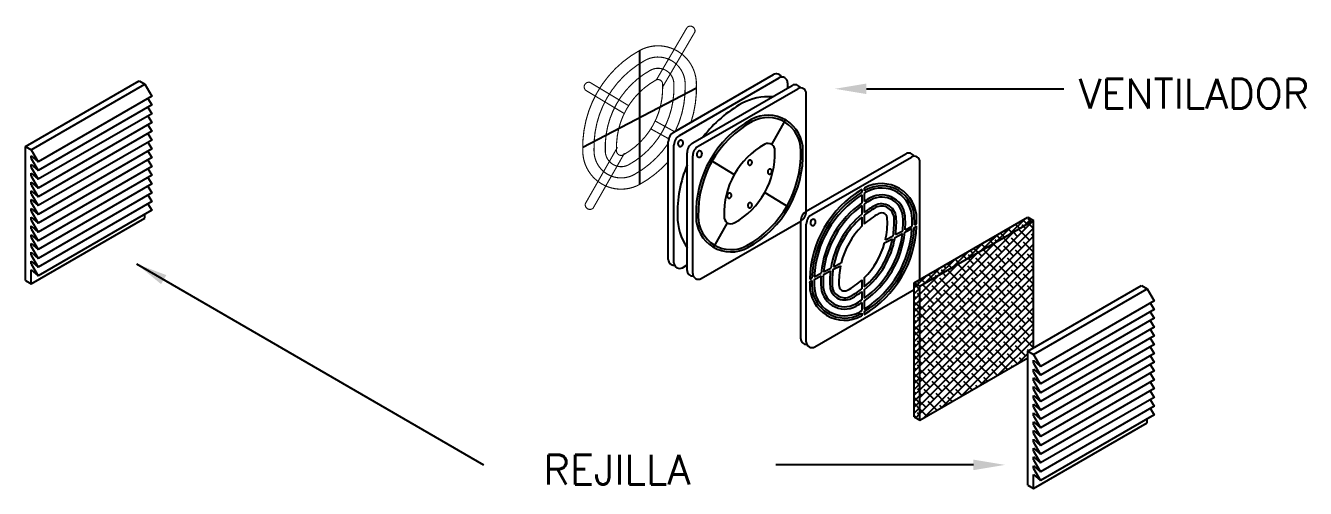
# Model space of a CAD drawing. Header units: millimetres. Extents: x 2499 to 4503, y 2704 to 3691.
# Drawn here: x 3829 to 4493, y 3450 to 3690 of the extents above; entities that cross this region are included whole.
import ezdxf

# ---------------------------------------------------------------- set-up
doc = ezdxf.new("R2010")
doc.units = ezdxf.units.MM
doc.styles.add('ROMANS', font='ROMANS.shx', dxfattribs={"height": 0.12})

# ---------------------------------------------------------------- blocks, each defined once
blk = doc.blocks.new('*X15')
at = {"color": 0}
for p, q in [((30.316, -38.132), (31.321, -37.126)), ((31.254, -37.194), (31.236, -37.176)), ((31.326, -37.195), (31.281, -37.15)), ((30.316, -38.203), (31.326, -37.193)), ((30.316, -38.061), (31.154, -37.223)), ((30.316, -38.273), (31.326, -37.264)), ((31.113, -37.335), (31.057, -37.279)), ((31.219, -37.371), (31.13, -37.282)), ((31.183, -37.265), (31.146, -37.228)), ((31.289, -37.3), (31.201, -37.211)), ((31.326, -37.265), (31.307, -37.247)), ((30.316, -37.991), (30.987, -37.32)), ((30.316, -38.344), (31.326, -37.334)), ((30.316, -38.415), (31.326, -37.405)), ((30.865, -37.441), (30.833, -37.409)), ((30.971, -37.477), (30.883, -37.388)), ((30.936, -37.371), (30.922, -37.357)), ((31.042, -37.406), (30.967, -37.331)), ((31.148, -37.441), (31.06, -37.353)), ((31.254, -37.477), (31.166, -37.388)), ((31.325, -37.406), (31.236, -37.318)), ((30.316, -37.92), (30.82, -37.416)), ((30.316, -38.485), (31.326, -37.476)), ((30.316, -37.849), (30.652, -37.513)), ((30.724, -37.583), (30.653, -37.512)), ((30.795, -37.512), (30.743, -37.46)), ((30.901, -37.547), (30.812, -37.459)), ((31.007, -37.583), (30.918, -37.494)), ((31.077, -37.512), (30.989, -37.424)), ((31.183, -37.547), (31.095, -37.459)), ((31.289, -37.583), (31.201, -37.494)), ((31.326, -37.477), (31.272, -37.424)), ((30.316, -38.556), (31.326, -37.547)), ((30.316, -37.778), (30.485, -37.609)), ((30.316, -38.627), (31.326, -37.617)), ((30.582, -37.724), (30.494, -37.636)), ((30.547, -37.618), (30.519, -37.59)), ((30.653, -37.653), (30.565, -37.565)), ((30.618, -37.547), (30.608, -37.538)), ((30.759, -37.689), (30.671, -37.6)), ((30.83, -37.618), (30.741, -37.53)), ((30.865, -37.724), (30.777, -37.636)), ((30.936, -37.653), (30.848, -37.565)), ((31.042, -37.689), (30.954, -37.6)), ((31.113, -37.618), (31.024, -37.53)), ((31.148, -37.724), (31.06, -37.636)), ((31.219, -37.653), (31.13, -37.565)), ((31.325, -37.689), (31.236, -37.6)), ((31.326, -37.548), (31.307, -37.53)), ((30.316, -38.698), (31.326, -37.688)), ((30.316, -37.708), (30.318, -37.706)), ((30.406, -37.76), (30.34, -37.693)), ((30.512, -37.795), (30.423, -37.706)), ((30.476, -37.689), (30.429, -37.642)), ((30.618, -37.83), (30.529, -37.742)), ((30.688, -37.76), (30.6, -37.671)), ((30.795, -37.795), (30.706, -37.706)), ((30.901, -37.83), (30.812, -37.742)), ((30.971, -37.76), (30.883, -37.671)), ((31.077, -37.795), (30.989, -37.706)), ((31.183, -37.83), (31.095, -37.742)), ((31.254, -37.76), (31.166, -37.671)), ((31.326, -37.76), (31.272, -37.706)), ((30.316, -38.768), (31.326, -37.759)), ((30.335, -37.83), (30.316, -37.811)), ((30.316, -38.839), (31.326, -37.829)), ((30.441, -37.866), (30.353, -37.777)), ((30.547, -37.901), (30.459, -37.813)), ((30.653, -37.936), (30.565, -37.848)), ((30.724, -37.866), (30.635, -37.777)), ((30.83, -37.901), (30.741, -37.813)), ((30.936, -37.936), (30.848, -37.848)), ((31.007, -37.866), (30.918, -37.777)), ((31.113, -37.901), (31.024, -37.813)), ((31.219, -37.936), (31.13, -37.848)), ((31.289, -37.866), (31.201, -37.777)), ((31.326, -37.831), (31.307, -37.813)), ((30.37, -37.936), (30.316, -37.882)), ((30.406, -38.042), (30.317, -37.954)), ((30.346, -38.88), (31.326, -37.9)), ((30.476, -37.972), (30.388, -37.883)), ((30.582, -38.007), (30.494, -37.919)), ((30.514, -38.783), (31.326, -37.971)), ((30.688, -38.042), (30.6, -37.954)), ((30.759, -37.972), (30.671, -37.883)), ((30.865, -38.007), (30.777, -37.919)), ((30.971, -38.042), (30.883, -37.954)), ((31.042, -37.972), (30.954, -37.883)), ((31.148, -38.007), (31.06, -37.919)), ((31.254, -38.042), (31.166, -37.954)), ((31.325, -37.972), (31.236, -37.883)), ((30.441, -38.148), (30.353, -38.06)), ((30.512, -38.078), (30.423, -37.989)), ((30.618, -38.113), (30.529, -38.025)), ((30.724, -38.148), (30.635, -38.06)), ((30.681, -38.686), (31.326, -38.042)), ((30.795, -38.078), (30.706, -37.989)), ((30.901, -38.113), (30.812, -38.025)), ((31.007, -38.148), (30.918, -38.06)), ((31.077, -38.078), (30.989, -37.989)), ((31.183, -38.113), (31.095, -38.025)), ((31.289, -38.148), (31.201, -38.06)), ((31.326, -38.043), (31.272, -37.989)), ((30.335, -38.113), (30.316, -38.094)), ((30.37, -38.219), (30.316, -38.165)), ((30.476, -38.254), (30.388, -38.166)), ((30.547, -38.184), (30.459, -38.095)), ((30.582, -38.29), (30.494, -38.201)), ((30.653, -38.219), (30.565, -38.131)), ((30.759, -38.254), (30.671, -38.166)), ((30.83, -38.184), (30.741, -38.095)), ((30.865, -38.29), (30.777, -38.201)), ((30.848, -38.59), (31.326, -38.112)), ((30.936, -38.219), (30.848, -38.131)), ((31.042, -38.254), (30.954, -38.166)), ((31.015, -38.493), (31.326, -38.183)), ((31.113, -38.184), (31.024, -38.095)), ((31.148, -38.29), (31.06, -38.201)), ((31.219, -38.219), (31.13, -38.131)), ((31.325, -38.254), (31.236, -38.166)), ((31.326, -38.114), (31.307, -38.095)), ((30.406, -38.325), (30.317, -38.237)), ((30.512, -38.361), (30.423, -38.272)), ((30.618, -38.396), (30.529, -38.308)), ((30.688, -38.325), (30.6, -38.237)), ((30.795, -38.361), (30.706, -38.272)), ((30.901, -38.396), (30.812, -38.308)), ((30.971, -38.325), (30.883, -38.237)), ((31.077, -38.361), (30.989, -38.272)), ((31.183, -38.396), (31.095, -38.308)), ((31.254, -38.325), (31.166, -38.237)), ((31.183, -38.397), (31.276, -38.304)), ((31.281, -38.282), (31.272, -38.272)), ((31.319, -38.26), (31.326, -38.254)), ((30.335, -38.396), (30.316, -38.377)), ((30.441, -38.431), (30.353, -38.343)), ((30.547, -38.467), (30.459, -38.378)), ((30.653, -38.502), (30.565, -38.414)), ((30.724, -38.431), (30.635, -38.343)), ((30.83, -38.467), (30.741, -38.378)), ((30.936, -38.502), (30.848, -38.414)), ((31.007, -38.431), (30.918, -38.343)), ((31.094, -38.448), (31.024, -38.378)), ((31.139, -38.422), (31.13, -38.414)), ((31.228, -38.37), (31.201, -38.343)), ((30.37, -38.502), (30.316, -38.448)), ((30.406, -38.608), (30.317, -38.52)), ((30.476, -38.537), (30.388, -38.449)), ((30.582, -38.573), (30.494, -38.484)), ((30.688, -38.608), (30.6, -38.52)), ((30.759, -38.537), (30.671, -38.449)), ((30.865, -38.573), (30.777, -38.484)), ((30.915, -38.551), (30.883, -38.52)), ((31.004, -38.5), (30.954, -38.449)), ((30.335, -38.679), (30.316, -38.66)), ((30.441, -38.714), (30.353, -38.626)), ((30.512, -38.643), (30.423, -38.555)), ((30.618, -38.679), (30.529, -38.59)), ((30.69, -38.681), (30.635, -38.626)), ((30.78, -38.629), (30.706, -38.555)), ((30.825, -38.603), (30.812, -38.59)), ((30.37, -38.785), (30.316, -38.731)), ((30.466, -38.81), (30.388, -38.732)), ((30.547, -38.749), (30.459, -38.661)), ((30.511, -38.784), (30.494, -38.767)), ((30.601, -38.733), (30.565, -38.696)), ((30.377, -38.862), (30.317, -38.802))]:
    blk.add_line(p, q, dxfattribs=at)
blk = doc.blocks.new('*X14')
at = {"color": 0}
for p, q in [((31.112, -37.247), (31.249, -37.111)), ((31.202, -37.195), (31.166, -37.159)), ((31.236, -37.176), (31.223, -37.163)), ((31.263, -37.15), (31.233, -37.12)), ((31.238, -37.175), (31.302, -37.111)), ((31.303, -37.137), (31.276, -37.11)), ((30.861, -37.392), (30.998, -37.256)), ((30.967, -37.331), (30.931, -37.294)), ((31.001, -37.312), (30.985, -37.295)), ((30.987, -37.32), (31.123, -37.183)), ((31.024, -37.282), (30.998, -37.256)), ((31.068, -37.273), (31.038, -37.242)), ((31.077, -37.229), (31.065, -37.217)), ((31.135, -37.234), (31.099, -37.197)), ((30.61, -37.537), (30.747, -37.4)), ((30.736, -37.465), (30.872, -37.328)), ((30.786, -37.415), (30.762, -37.392)), ((30.833, -37.409), (30.799, -37.375)), ((30.839, -37.362), (30.83, -37.353)), ((30.9, -37.37), (30.863, -37.333)), ((30.933, -37.35), (30.932, -37.348)), ((30.485, -37.609), (30.622, -37.473)), ((30.597, -37.545), (30.561, -37.508)), ((30.6, -37.494), (30.594, -37.489)), ((30.665, -37.506), (30.628, -37.469)), ((30.698, -37.486), (30.693, -37.481)), ((30.732, -37.467), (30.695, -37.43)), ((30.765, -37.448), (30.746, -37.428)), ((30.294, -37.694), (30.371, -37.618)), ((30.359, -37.682), (30.496, -37.545)), ((30.361, -37.627), (30.359, -37.624)), ((30.429, -37.642), (30.393, -37.605)), ((30.463, -37.622), (30.454, -37.614)), ((30.494, -37.6), (30.46, -37.566)), ((30.53, -37.583), (30.507, -37.561)), ((30.547, -37.547), (30.527, -37.527)), ((30.266, -37.722), (30.294, -37.694)), ((30.266, -37.775), (30.316, -37.725)), ((30.316, -37.741), (30.269, -37.693)), ((30.308, -37.68), (30.292, -37.663)), ((30.362, -37.68), (30.325, -37.644)), ((30.266, -37.828), (30.316, -37.778)), ((30.282, -37.813), (30.266, -37.797)), ((30.266, -37.881), (30.316, -37.831)), ((30.308, -37.892), (30.266, -37.85)), ((30.316, -37.794), (30.295, -37.773)), ((30.266, -37.934), (30.316, -37.884)), ((30.266, -37.987), (30.316, -37.937)), ((30.316, -37.953), (30.269, -37.905)), ((30.266, -38.041), (30.316, -37.991)), ((30.282, -38.025), (30.266, -38.009)), ((30.266, -38.094), (30.316, -38.044)), ((30.308, -38.104), (30.266, -38.062)), ((30.316, -38.006), (30.295, -37.985)), ((30.266, -38.147), (30.316, -38.097)), ((30.266, -38.2), (30.316, -38.15)), ((30.266, -38.253), (30.316, -38.203)), ((30.316, -38.165), (30.269, -38.117)), ((30.316, -38.218), (30.295, -38.197)), ((30.282, -38.237), (30.266, -38.221)), ((30.266, -38.306), (30.316, -38.256)), ((30.308, -38.316), (30.266, -38.274)), ((30.266, -38.359), (30.316, -38.309)), ((30.266, -38.412), (30.316, -38.362)), ((30.266, -38.465), (30.316, -38.415)), ((30.316, -38.377), (30.269, -38.33)), ((30.316, -38.43), (30.295, -38.409)), ((30.282, -38.449), (30.266, -38.433)), ((30.266, -38.518), (30.316, -38.468)), ((30.308, -38.528), (30.266, -38.486)), ((30.266, -38.571), (30.316, -38.521)), ((30.316, -38.589), (30.269, -38.542)), ((30.266, -38.624), (30.316, -38.574)), ((30.266, -38.677), (30.316, -38.627)), ((30.282, -38.661), (30.266, -38.645)), ((30.316, -38.642), (30.295, -38.621)), ((30.266, -38.73), (30.316, -38.68)), ((30.308, -38.741), (30.266, -38.698)), ((30.266, -38.783), (30.316, -38.733)), ((30.316, -38.801), (30.269, -38.754)), ((30.266, -38.836), (30.316, -38.786)), ((30.282, -38.873), (30.266, -38.857)), ((30.279, -38.876), (30.316, -38.839)), ((30.316, -38.854), (30.295, -38.833)), ((30.313, -38.895), (30.316, -38.892))]:
    blk.add_line(p, q, dxfattribs=at)

msp = doc.modelspace()

# ---------------------------------------------------------------- linework, layer by layer
at = {"color": 8}
for p, q in [((4147.444, 3676.732), (4147.444, 3607.313)), ((4117.972, 3626.722), (4176.916, 3657.324))]:
    msp.add_line(p, q, dxfattribs=at)
for p, q in [((4165.255, 3634.447), (4216.856, 3664.239)), ((4168.171, 3632.763), (4219.773, 3662.555)), ((3829.221, 3626.938), (3888.114, 3660.941)), ((3832.137, 3625.254), (3891.031, 3659.257)), ((3888.114, 3660.941), (3891.031, 3659.257)), ((4174.968, 3628.839), (4226.569, 3658.631)), ((4177.885, 3627.155), (4229.486, 3656.947)), ((4224.148, 3660.029), (4224.148, 3657.233)), ((4233.861, 3593.423), (4233.861, 3654.421)), ((4215.917, 3628.011), (4223.139, 3640.687)), ((4162.338, 3568.396), (4162.338, 3629.395)), ((3829.221, 3557.52), (3829.221, 3626.938)), ((3829.221, 3626.938), (3832.137, 3625.254)), ((3832.137, 3625.254), (3835.704, 3619.077)), ((3832.137, 3622.215), (3835.704, 3619.077)), ((3832.137, 3620.704), (3832.137, 3622.215)), ((4165.255, 3566.712), (4165.255, 3627.711)), ((4172.051, 3562.788), (4172.051, 3623.787)), ((4174.968, 3561.104), (4174.968, 3622.103)), ((4233.861, 3593.423), (4285.463, 3623.215)), ((3832.137, 3620.704), (3835.704, 3614.527)), ((3832.137, 3617.665), (3835.704, 3614.527)), ((3832.137, 3616.154), (3832.137, 3617.665)), ((3832.137, 3616.154), (3835.704, 3609.977)), ((4184.022, 3620.005), (4196.499, 3612.442)), ((4236.778, 3591.739), (4288.38, 3621.531)), ((4292.755, 3558.006), (4292.755, 3619.005)), ((3832.137, 3613.115), (3835.704, 3609.977)), ((3832.137, 3611.604), (3832.137, 3613.115)), ((3832.137, 3611.604), (3835.704, 3605.427)), ((3832.137, 3608.565), (3835.704, 3605.427)), ((3832.137, 3607.054), (3832.137, 3608.565)), ((3832.137, 3607.054), (3835.704, 3600.877)), ((3832.137, 3604.015), (3835.704, 3600.877)), ((3832.137, 3602.504), (3832.137, 3604.015)), ((3832.137, 3602.504), (3835.704, 3596.327)), ((4212.33, 3603.083), (4224.807, 3595.521)), ((4262.699, 3604.689), (4262.699, 3603.327)), ((4262.699, 3601.954), (4262.699, 3597.757)), ((4263.866, 3605.363), (4263.866, 3604.021)), ((4263.866, 3602.668), (4263.866, 3598.544)), ((3832.137, 3599.465), (3835.704, 3596.327)), ((3832.137, 3597.954), (3832.137, 3599.465)), ((3832.137, 3597.954), (3835.704, 3591.777)), ((4262.699, 3596.327), (4262.699, 3591.922)), ((4263.866, 3597.142), (4263.866, 3592.838)), ((3832.137, 3594.915), (3835.704, 3591.777)), ((3832.137, 3593.404), (3832.137, 3594.915)), ((3832.137, 3593.404), (3835.704, 3587.227)), ((3832.137, 3590.365), (3835.704, 3587.227)), ((3832.137, 3588.854), (3832.137, 3590.365)), ((3832.137, 3555.836), (3891.031, 3589.838)), ((3832.137, 3588.854), (3835.704, 3582.677)), ((3891.031, 3589.838), (3891.031, 3591.87)), ((4262.699, 3590.406), (4262.699, 3585.663)), ((4263.866, 3591.362), (4263.866, 3586.771)), ((4289.838, 3556.322), (4348.732, 3590.324)), ((4292.755, 3554.638), (4351.648, 3588.64)), ((4348.732, 3590.324), (4351.648, 3588.64)), ((4351.648, 3522.59), (4351.648, 3588.64)), ((3832.137, 3585.815), (3835.704, 3582.677)), ((3832.137, 3584.304), (3832.137, 3585.815)), ((3832.137, 3584.304), (3835.704, 3578.127)), ((4179.343, 3558.578), (4230.945, 3588.371)), ((4192.912, 3587.514), (4185.69, 3574.838)), ((4230.945, 3527.372), (4230.945, 3588.371)), ((4233.861, 3525.688), (4233.861, 3586.687)), ((4279.851, 3579.87), (4283.683, 3581.859)), ((4280.079, 3581.303), (4283.83, 3583.25)), ((4284.929, 3582.507), (4288.598, 3584.411)), ((4285.054, 3583.886), (4288.663, 3585.76)), ((4289.801, 3585.036), (4290.994, 3585.655)), ((4289.848, 3586.375), (4291.026, 3586.986)), ((3832.137, 3581.265), (3835.704, 3578.127)), ((3832.137, 3579.754), (3832.137, 3581.265)), ((3832.137, 3579.754), (3835.704, 3573.577)), ((3832.137, 3576.715), (3835.704, 3573.577)), ((3832.137, 3575.204), (3832.137, 3576.715)), ((4274.447, 3577.064), (4278.537, 3579.188)), ((4274.828, 3578.576), (4278.798, 3580.638)), ((3832.137, 3575.204), (3835.704, 3569.027)), ((3832.137, 3572.165), (3835.704, 3569.027)), ((3832.137, 3570.654), (3832.137, 3572.165)), ((3832.137, 3570.654), (3835.704, 3564.477)), ((3832.137, 3567.615), (3835.704, 3564.477)), ((3832.137, 3566.104), (3832.137, 3567.615)), ((3832.137, 3566.104), (3835.704, 3559.927)), ((3832.137, 3563.065), (3835.704, 3559.927)), ((3832.137, 3555.836), (3832.137, 3563.065)), ((4169.63, 3564.186), (4172.051, 3565.584)), ((4242.716, 3560.591), (4246.421, 3562.514)), ((4242.837, 3561.968), (4246.617, 3563.93)), ((4247.684, 3563.17), (4251.587, 3565.196)), ((4247.911, 3564.602), (4251.925, 3566.686)), ((3829.221, 3557.52), (3832.137, 3555.836)), ((4235.586, 3556.889), (4236.755, 3557.495)), ((4235.598, 3558.21), (4236.782, 3558.824)), ((4237.93, 3558.106), (4241.505, 3559.962)), ((4237.974, 3559.443), (4241.605, 3561.328)), ((4262.699, 3557.876), (4262.699, 3553.291)), ((4263.866, 3558.98), (4263.866, 3554.244)), ((4289.838, 3556.322), (4292.755, 3554.638)), ((4289.838, 3486.904), (4289.838, 3556.322)), ((4238.236, 3523.162), (4289.838, 3552.954)), ((4262.699, 3551.817), (4262.699, 3547.517)), ((4263.866, 3552.73), (4263.866, 3548.329)), ((4292.755, 3485.22), (4292.755, 3554.638)), ((4348.732, 3520.906), (4407.625, 3554.908)), ((4351.648, 3519.222), (4410.542, 3553.224)), ((4407.625, 3554.908), (4410.542, 3553.224)), ((4262.699, 3546.116), (4262.699, 3541.995)), ((4263.866, 3546.901), (4263.866, 3542.707)), ((4262.699, 3540.643), (4262.699, 3539.301)), ((4263.866, 3541.335), (4263.866, 3539.974)), ((4292.755, 3485.22), (4348.732, 3517.538)), ((4348.732, 3520.906), (4351.648, 3519.222)), ((4348.732, 3451.487), (4348.732, 3520.906)), ((4351.648, 3519.222), (4355.215, 3513.045)), ((4351.648, 3514.672), (4351.648, 3516.183)), ((4351.648, 3516.183), (4355.215, 3513.045)), ((4351.648, 3514.672), (4355.215, 3508.495)), ((4351.648, 3510.122), (4351.648, 3511.633)), ((4351.648, 3511.633), (4355.215, 3508.495)), ((4351.648, 3510.122), (4355.215, 3503.945)), ((4351.648, 3505.572), (4351.648, 3507.083)), ((4351.648, 3507.083), (4355.215, 3503.945)), ((4351.648, 3505.572), (4355.215, 3499.395)), ((4351.648, 3501.022), (4351.648, 3502.533)), ((4351.648, 3502.533), (4355.215, 3499.395)), ((4351.648, 3501.022), (4355.215, 3494.845)), ((4351.648, 3496.472), (4351.648, 3497.983)), ((4351.648, 3497.983), (4355.215, 3494.845)), ((4351.648, 3496.472), (4355.215, 3490.295)), ((4351.648, 3491.922), (4351.648, 3493.433)), ((4351.648, 3493.433), (4355.215, 3490.295)), ((4351.648, 3491.922), (4355.215, 3485.745)), ((4289.838, 3486.904), (4292.755, 3485.22)), ((4351.648, 3487.372), (4351.648, 3488.883)), ((4351.648, 3488.883), (4355.215, 3485.745)), ((4351.648, 3487.372), (4355.215, 3481.195)), ((4351.648, 3482.822), (4351.648, 3484.333)), ((4351.648, 3484.333), (4355.215, 3481.195)), ((4351.648, 3449.803), (4410.542, 3483.805)), ((4351.648, 3482.822), (4355.215, 3476.645)), ((4410.542, 3483.805), (4410.542, 3485.838)), ((4351.648, 3478.272), (4351.648, 3479.783)), ((4351.648, 3479.783), (4355.215, 3476.645)), ((4351.648, 3478.272), (4355.215, 3472.095)), ((4351.648, 3473.722), (4351.648, 3475.233)), ((4351.648, 3475.233), (4355.215, 3472.095)), ((4351.648, 3473.722), (4355.215, 3467.545)), ((4351.648, 3469.172), (4351.648, 3470.683)), ((4351.648, 3470.683), (4355.215, 3467.545)), ((4351.648, 3469.172), (4355.215, 3462.995)), ((4351.648, 3464.622), (4351.648, 3466.133)), ((4351.648, 3466.133), (4355.215, 3462.995)), ((4351.648, 3464.622), (4355.215, 3458.445)), ((4351.648, 3460.072), (4351.648, 3461.583)), ((4351.648, 3461.583), (4355.215, 3458.445)), ((4351.648, 3460.072), (4355.215, 3453.895)), ((4351.648, 3457.033), (4355.215, 3453.895)), ((4351.648, 3449.803), (4351.648, 3457.033)), ((4348.732, 3451.487), (4351.648, 3449.803))]:
    msp.add_line(p, q)
at = {"color": 8, "linetype": 'ByBlock'}
for p, q in [((4264.967, 3656.894), (4367.337, 3656.894)), ((3886.674, 3566.179), (4066.603, 3461.996)), ((4320.487, 3461.996), (4218.117, 3461.996))]:
    msp.add_line(p, q, dxfattribs=at)
at = {"color": 8, "const_width": 0.583}
for points in [[(4156.155, 3661.524), (4172.06, 3688.7, -0.7429698), (4176.088, 3686.342), (4159.503, 3658.007)], [(4176.891, 3659.024, 0.5745836), (4147.444, 3676.732, 0.2807445), (4117.997, 3625.022, 0.5745836), (4147.444, 3607.313, 0.0838897), (4162.338, 3619.189, 0.5745836)], [(4171.056, 3658.985, 0.5771365), (4150.259, 3671.623, 0.2813828), (4123.832, 3625.061, 0.5771365), (4144.629, 3612.423, 0.1186741), (4162.338, 3628.665, 0.5771365)], [(4139.525, 3644.062), (4119.58, 3656.056, -0.7891841), (4121.707, 3660.223), (4141.784, 3648.149)], [(4165.882, 3634.809, 0.1222031), (4171.056, 3658.985, 0.5771365)], [(4174.08, 3639.542, 0.0867247), (4176.891, 3659.024, 0.5745836)], [(4153.169, 3636.185), (4162.559, 3630.985, 0.7891841)], [(4135.98, 3626.606), (4119.329, 3597.366, 0.7429698), (4123.384, 3595.057), (4139.631, 3623.587)]]:
    msp.add_lwpolyline(points, format="xyb", dxfattribs=at)
for points in [[(4165.219, 3658.971, 0.5823801), (4153.072, 3666.512, 0.2823249), (4129.669, 3625.074, 0.5823801), (4141.816, 3617.533, 0.2823249)], [(4159.379, 3659.04, 0.60312), (4155.878, 3661.398, 0.2840526), (4135.51, 3625.005, 0.60312), (4139.01, 3622.648, 0.2840526)]]:
    msp.add_lwpolyline(points, format="xyb", close=True, dxfattribs=at)
for points in [[(3891.031, 3659.257), (3894.597, 3653.079), (3835.704, 3619.077)], [(3892.627, 3651.942), (3894.597, 3648.529), (3835.704, 3614.527)], [(3892.627, 3647.392), (3894.597, 3643.979), (3835.704, 3609.977)], [(3892.627, 3642.842), (3894.597, 3639.429), (3835.704, 3605.427)], [(3892.627, 3638.292), (3894.597, 3634.879), (3835.704, 3600.877)], [(3892.627, 3633.742), (3894.597, 3630.329), (3835.704, 3596.327)], [(3892.627, 3629.192), (3894.597, 3625.779), (3835.704, 3591.777)], [(3892.627, 3624.642), (3894.597, 3621.229), (3835.704, 3587.227)], [(3892.627, 3620.092), (3894.597, 3616.679), (3835.704, 3582.677)], [(3892.627, 3615.542), (3894.597, 3612.129), (3835.704, 3578.127)], [(3892.627, 3610.992), (3894.597, 3607.579), (3835.704, 3573.577)], [(3892.627, 3606.442), (3894.597, 3603.029), (3835.704, 3569.027)], [(3892.627, 3601.892), (3894.597, 3598.479), (3835.704, 3564.477)], [(3892.627, 3597.342), (3894.597, 3593.929), (3835.704, 3559.927)], [(4410.542, 3553.224), (4414.108, 3547.047), (4355.215, 3513.045)], [(4412.138, 3545.909), (4414.108, 3542.497), (4355.215, 3508.495)], [(4412.138, 3541.359), (4414.108, 3537.947), (4355.215, 3503.945)], [(4412.138, 3536.809), (4414.108, 3533.397), (4355.215, 3499.395)], [(4412.138, 3532.259), (4414.108, 3528.847), (4355.215, 3494.845)], [(4412.138, 3527.709), (4414.108, 3524.297), (4355.215, 3490.295)], [(4412.138, 3523.159), (4414.108, 3519.747), (4355.215, 3485.745)], [(4412.138, 3518.609), (4414.108, 3515.197), (4355.215, 3481.195)], [(4412.138, 3514.059), (4414.108, 3510.647), (4355.215, 3476.645)], [(4412.138, 3509.509), (4414.108, 3506.097), (4355.215, 3472.095)], [(4412.138, 3504.959), (4414.108, 3501.547), (4355.215, 3467.545)], [(4412.138, 3500.409), (4414.108, 3496.997), (4355.215, 3462.995)], [(4412.138, 3495.859), (4414.108, 3492.447), (4355.215, 3458.445)], [(4412.138, 3491.309), (4414.108, 3487.897), (4355.215, 3453.895)]]:
    msp.add_lwpolyline(points)
for points in [[(4203.57, 3574.586, 0.2809144), (4232.111, 3624.75, 0.5752047), (4205.259, 3640.939, 0.2809144), (4176.718, 3590.775, 0.5752047)], [(4203.007, 3575.608, 0.281037), (4230.944, 3624.742, 0.5756774), (4205.822, 3639.918, 0.281037), (4177.885, 3590.784, 0.5756774)], [(4169.139, 3630.252, 0.1175656), (4168.621, 3630.267, 0.1044544), (4168.089, 3630.033, 0.0900473), (4167.675, 3629.604, 0.0819714), (4167.404, 3629.007, 0.0819714), (4167.34, 3628.356, 0.0900473), (4167.485, 3627.777, 0.1044544), (4167.828, 3627.308, 0.1175656), (4168.284, 3627.062, 0.1175656), (4168.801, 3627.048, 0.1044544), (4169.333, 3627.282, 0.0900473), (4169.748, 3627.711, 0.0819714), (4170.018, 3628.307, 0.0819714), (4170.082, 3628.958, 0.0900473), (4169.937, 3629.537, 0.1044544), (4169.594, 3630.006, 0.1175656)], [(4196.541, 3587.364, 0.2835742), (4217.518, 3624.751, 0.594805), (4212.288, 3628.161, 0.2835742), (4191.311, 3590.775, 0.594805)], [(4178.852, 3624.644, 0.1175656), (4178.334, 3624.659, 0.1044544), (4177.802, 3624.425, 0.0900473), (4177.388, 3623.996, 0.0819714), (4177.118, 3623.399, 0.0819714), (4177.053, 3622.748, 0.0900473), (4177.198, 3622.169, 0.1044544), (4177.542, 3621.7, 0.1175656), (4177.997, 3621.454, 0.1175656), (4178.514, 3621.44, 0.1044544), (4179.046, 3621.674, 0.0900473), (4179.461, 3622.103, 0.0819714), (4179.731, 3622.699, 0.0819714), (4179.795, 3623.351, 0.0900473), (4179.651, 3623.929, 0.1044544), (4179.307, 3624.398, 0.1175656)], [(4204.962, 3619.946, 0.1175656), (4204.548, 3619.957, 0.1044544), (4204.122, 3619.77, 0.0900473), (4203.791, 3619.427, 0.0819714), (4203.574, 3618.95, 0.0819714), (4203.523, 3618.428, 0.0900473), (4203.639, 3617.965, 0.1044544), (4203.914, 3617.59, 0.1175656), (4204.278, 3617.393, 0.1175656), (4204.692, 3617.382, 0.1044544), (4205.117, 3617.569, 0.0900473), (4205.449, 3617.912, 0.0819714), (4205.665, 3618.389, 0.0819714), (4205.717, 3618.911, 0.0900473), (4205.601, 3619.374, 0.1044544), (4205.326, 3619.749, 0.1175656)], [(4215.264, 3615.255, 0.1175656), (4214.85, 3615.266, 0.1044544), (4214.425, 3615.079, 0.0900473), (4214.093, 3614.736, 0.0819714), (4213.877, 3614.259, 0.0819714), (4213.825, 3613.737, 0.0900473), (4213.941, 3613.274, 0.1044544), (4214.216, 3612.899, 0.1175656), (4214.58, 3612.702, 0.1175656), (4214.994, 3612.691, 0.1044544), (4215.419, 3612.878, 0.0900473), (4215.751, 3613.221, 0.0819714), (4215.967, 3613.698, 0.0819714), (4216.019, 3614.22, 0.0900473), (4215.903, 3614.683, 0.1044544), (4215.628, 3615.057, 0.1175656)], [(4194.304, 3602.788, 0.1175656), (4193.89, 3602.799, 0.1044544), (4193.465, 3602.612, 0.0900473), (4193.133, 3602.269, 0.0819714), (4192.917, 3601.792, 0.0819714), (4192.866, 3601.27, 0.0900473), (4192.981, 3600.807, 0.1044544), (4193.256, 3600.432, 0.1175656), (4193.62, 3600.235, 0.1175656), (4194.034, 3600.224, 0.1044544), (4194.46, 3600.411, 0.0900473), (4194.792, 3600.754, 0.0819714), (4195.008, 3601.231, 0.0819714), (4195.059, 3601.753, 0.0900473), (4194.943, 3602.216, 0.1044544), (4194.669, 3602.591, 0.1175656)], [(4204.962, 3597.81, 0.1175656), (4204.548, 3597.821, 0.1044544), (4204.122, 3597.634, 0.0900473), (4203.791, 3597.291, 0.0819714), (4203.574, 3596.814, 0.0819714), (4203.523, 3596.293, 0.0900473), (4203.639, 3595.83, 0.1044544), (4203.914, 3595.455, 0.1175656), (4204.278, 3595.258, 0.1175656), (4204.692, 3595.246, 0.1044544), (4205.117, 3595.433, 0.0900473), (4205.449, 3595.777, 0.0819714), (4205.665, 3596.254, 0.0819714), (4205.717, 3596.775, 0.0900473), (4205.601, 3597.238, 0.1044544), (4205.326, 3597.613, 0.1175656)], [(4237.745, 3589.228, 0.1175656), (4237.228, 3589.242, 0.1044544), (4236.696, 3589.008, 0.0900473), (4236.281, 3588.579, 0.0819714), (4236.011, 3587.983, 0.0819714), (4235.947, 3587.331, 0.0900473), (4236.092, 3586.752, 0.1044544), (4236.435, 3586.284, 0.1175656), (4236.89, 3586.038, 0.1175656), (4237.408, 3586.023, 0.1044544), (4237.94, 3586.257, 0.0900473), (4238.355, 3586.686, 0.0819714), (4238.625, 3587.283, 0.0819714), (4238.689, 3587.934, 0.0900473), (4238.544, 3588.513, 0.1044544), (4238.201, 3588.982, 0.1175656)]]:
    msp.add_lwpolyline(points, format="xyb", close=True)
msp.add_lwpolyline([(4165.59, 3634.64), (4155.58, 3640.184)], dxfattribs=at)
for points in [[(4262.699, 3604.689, 0.2590046), (4235.598, 3558.21, 0.5751551)], [(4262.699, 3603.327, 0.25245), (4236.782, 3558.824, 0.5756774)], [(4262.699, 3601.954, 0.2455781), (4237.974, 3559.443, 0.5762074)], [(4291.026, 3586.986, 0.0105925), (4291.004, 3589.334, 0.5751551), (4264.15, 3605.522, 0.0014683), (4263.866, 3605.363, 0.5751551)], [(4289.848, 3586.375, 0.0136007), (4289.837, 3589.326, 0.5756774), (4264.716, 3604.501, 0.0044983), (4263.866, 3604.021, 0.5756774)], [(4288.663, 3585.76, 0.0167642), (4288.67, 3589.318, 0.5762074), (4265.279, 3603.479, 0.0076716), (4263.866, 3602.668, 0.5762074)], [(4285.054, 3583.886, 0.0273281), (4285.169, 3589.3, 0.5782779), (4266.967, 3600.413, 0.0182639), (4263.866, 3598.544, 0.5782779)], [(4262.699, 3597.757, 0.2227798), (4241.605, 3561.328, 0.5782779)], [(4262.699, 3596.327, 0.2143411), (4242.837, 3561.968, 0.5791981)], [(4283.83, 3583.25, 0.0312646), (4284.002, 3589.297, 0.5791981), (4267.53, 3599.391, 0.0222083), (4263.866, 3597.142, 0.5791981)], [(4280.079, 3581.303, 0.0446384), (4280.5, 3589.296, 0.5832437), (4269.217, 3596.325, 0.0355922), (4263.866, 3592.838, 0.5832437)], [(4278.798, 3580.638, 0.0497212), (4279.332, 3589.301, 0.5853331), (4269.779, 3595.302, 0.040668), (4263.866, 3591.362, 0.5853331)], [(4262.699, 3591.922, 0.1858922), (4246.617, 3563.93, 0.5832437)], [(4262.699, 3590.406, 0.1751694), (4247.911, 3564.602, 0.5853331)], [(4274.828, 3578.576, 0.067494), (4275.827, 3589.347, 0.5983241), (4271.462, 3592.233, 0.0583078), (4263.866, 3586.771, 0.5983241)], [(4262.699, 3585.663, 0.1381289), (4251.925, 3566.686, 0.5983241)], [(4263.866, 3539.974, 0.2553034), (4290.994, 3585.655, 0.5751551)], [(4263.866, 3541.335, 0.2486558), (4289.801, 3585.036, 0.5756774)], [(4263.866, 3542.707, 0.2416849), (4288.598, 3584.411, 0.5762074)], [(4263.866, 3546.901, 0.2185464), (4284.929, 3582.507, 0.5782779)], [(4263.866, 3548.329, 0.2099767), (4283.683, 3581.859, 0.5791981)], [(4263.866, 3552.73, 0.1810625), (4279.851, 3579.87, 0.5832437)], [(4263.866, 3554.244, 0.1701538), (4278.537, 3579.188, 0.5853331)], [(4263.866, 3558.98, 0.1324173), (4274.447, 3577.064, 0.5983241)], [(4246.421, 3562.514, 0.0397107), (4246.117, 3555.397, 0.5832437), (4257.399, 3548.368, 0.2824468)], [(4247.684, 3563.17, 0.0445915), (4247.284, 3555.392, 0.5853331), (4256.837, 3549.391, 0.2827135)], [(4251.587, 3565.196, 0.0616171), (4250.789, 3555.346, 0.5983241), (4255.154, 3552.46, 0.2837989)], [(4235.586, 3556.889, 0.0069034), (4235.612, 3555.359, 0.5751551), (4262.466, 3539.171, 0.2809015)], [(4236.755, 3557.495, 0.0098092), (4236.779, 3555.367, 0.5756774), (4261.9, 3540.192, 0.281037)], [(4237.93, 3558.106, 0.0128637), (4237.946, 3555.375, 0.5762074), (4261.338, 3541.214, 0.281168)], [(4241.505, 3559.962, 0.0230533), (4241.447, 3555.392, 0.5782779), (4259.649, 3544.28, 0.2816235)], [(4242.716, 3560.591, 0.0268458), (4242.614, 3555.396, 0.5791981), (4259.086, 3545.302, 0.2818013)], [(4255.154, 3552.46, 0.0578814), (4262.699, 3557.876, 0.5983241)], [(4256.837, 3549.391, 0.0402993), (4262.699, 3553.291, 0.5853331)], [(4257.399, 3548.368, 0.0352388), (4262.699, 3551.817, 0.5832437)], [(4259.086, 3545.302, 0.0218931), (4262.699, 3547.517, 0.5791981)], [(4259.649, 3544.28, 0.0179593), (4262.699, 3546.116, 0.5782779)], [(4261.338, 3541.214, 0.0073947), (4262.699, 3541.995, 0.5762074)], [(4261.9, 3540.192, 0.0042293), (4262.699, 3540.643, 0.5756774)], [(4262.466, 3539.171, 0.0012067), (4262.699, 3539.301, 0.5751551)]]:
    msp.add_lwpolyline(points, format="xyb")
for centre, radius, start, end in [((4218.315, 3661.713), 2.917, 24.73561, 120), ((4221.231, 3660.029), 2.917, 0, 120), ((4228.028, 3656.105), 2.917, 24.73561, 120), ((4230.945, 3654.421), 2.917, 0, 120), ((4232.109, 3592.462), 65.042, 118.980606, 142.538067), ((4213.977, 3625.036), 27.762, 85.206878, 118.729601), ((4168.171, 3629.395), 5.833, 120, 180), ((4171.088, 3627.711), 5.833, 120, 180), ((4177.885, 3623.787), 5.833, 120, 180), ((4180.801, 3622.103), 5.833, 120, 180), ((4286.921, 3620.689), 2.917, 24.73561, 120), ((4289.838, 3619.005), 2.917, 0, 120), ((4232.109, 3592.462), 65.042, 157.424812, 181.743869), ((4194.852, 3590.49), 27.762, 179.098748, 214.782469), ((4236.778, 3588.371), 5.833, 120, 180), ((4228.028, 3593.423), 5.833, 300, 0), ((4239.695, 3586.687), 5.833, 120, 180), ((4165.255, 3568.396), 2.917, 180, 275.26439), ((4168.171, 3566.712), 2.917, 180, 300), ((4174.968, 3562.788), 2.917, 180, 275.26439), ((4177.885, 3561.104), 2.917, 180, 300), ((4233.861, 3527.372), 2.917, 180, 275.26439), ((4236.778, 3525.688), 2.917, 180, 300)]:
    msp.add_arc(centre, radius, start, end)
at = {"color": 8}
msp.add_arc((4117.997, 3625.022), 2.072474352768396e-13, 180, 0, dxfattribs=at)
at = {"color": 8, "linetype": 'ByBlock'}
for points in [[(4264.967, 3659.616), (4264.967, 3654.172), (4248.633, 3656.894)], [(3902.173, 3560.351), (3899.445, 3555.639), (3886.674, 3566.179)], [(4320.487, 3464.719), (4320.487, 3459.274), (4336.821, 3461.996)]]:
    msp.add_solid(points, dxfattribs=at)

# ---------------------------------------------------------------- block references
at = {"color": 8, "xscale": 58.33496701789162, "yscale": 58.33496701789162, "zscale": 58.33496701789162}
msp.add_blockref('*X14', (2524.272, 5754.273), dxfattribs=at)
at = {"xscale": 58.33496701789162, "yscale": 58.33496701789162, "zscale": 58.33496701789162}
msp.add_blockref('*X15', (2524.272, 5754.273), dxfattribs=at)

# ---------------------------------------------------------------- texts
at = {"color": 8, "linetype": 'ByBlock', "style": 'ROMANS'}
for s, p in [('VENTILADOR', (4375.054, 3646.732)), ('REJILLA', (4097.611, 3451.835))]:
    msp.add_text(s, height=15.3129, dxfattribs=at).set_placement(p)

doc.saveas('drawing.dxf')
